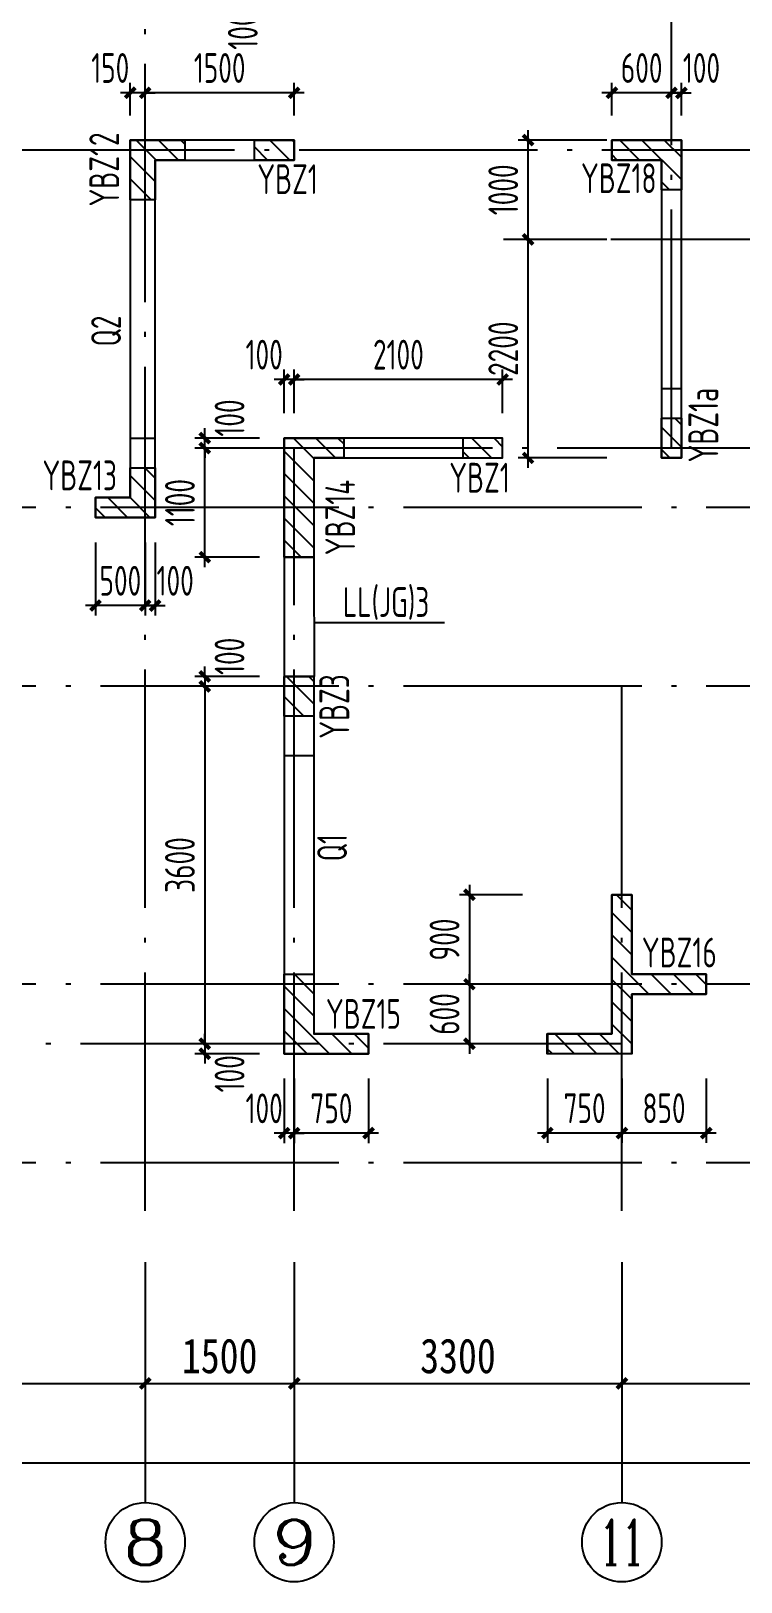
# Model space of a CAD drawing. Extents: x -144902 to 588294, y -160863 to 65494.
# Drawn here: x -3130 to 4020, y -42835 to -27216 of the extents above; entities that cross this region are included whole.
import ezdxf
from ezdxf.enums import TextEntityAlignment as Align

# ---------------------------------------------------------------- set-up
doc = ezdxf.new("R2010")
doc.units = 0
doc.header["$LTSCALE"] = 100
doc.linetypes.add('ACAD_ISO04W100', pattern=[30.5, 24, -3, 0.5, -3])
doc.layers.get('0').update_dxf_attribs({"linetype": 'CONTINUOUS'})
doc.layers.get('Defpoints').update_dxf_attribs({"linetype": 'CONTINUOUS'})
for name, color, linetype in [('AXIS', 3, 'CONTINUOUS'), ('AXIS_TEXT', 7, 'CONTINUOUS'), ('colu', 255, 'CONTINUOUS'), ('DIM', 3, 'CONTINUOUS'), ('DOTE', 253, 'ACAD_ISO04W100'), ('hatch1', 253, 'CONTINUOUS'), ('mid', 7, 'CONTINUOUS'), ('TEXT', 7, 'CONTINUOUS'), ('剪力墙开洞', 170, 'CONTINUOUS'), ('剪力墙身标注', 7, 'CONTINUOUS'), ('砼墙', 3, 'CONTINUOUS'), ('门', 174, 'CONTINUOUS')]:
    doc.layers.add(name, color=color, linetype=linetype)
doc.styles.add('_HZTXT', font='complex.shx', dxfattribs={"width": 0.7, "bigfont": 'tssdchn.shx'})
doc.styles.add('COMPLEX', font='COMPLEX')
doc.styles.add('DIM_FONT', font='SIMHEI.TTF', dxfattribs={"width": 0.8})
doc.styles.get("Standard").update_dxf_attribs({"font": 'tssdeng.shx', "width": 0.7, "bigfont": 'tssdchn.shx'})
doc.styles.add('TSSD_Dimension', font='Tssdeng.shx', dxfattribs={"width": 0.7, "bigfont": 'tssdchn.shx'})
doc.dimstyles.new('_TCH_ARCH&&100', dxfattribs={"dimtxt": 350, "dimasz": 100, "dimexe": 250, "dimexo": 300, "dimgap": 100, "dimtad": 1, "dimdec": 0, "dimzin": 0, "dimdsep": 46, "dimtxsty": 'DIM_FONT', "dimblk": 'ARCHTICK', "dimcen": 0.09, "dimclrt": 7, "dimazin": 2, "dimtfac": 1, "dimtdec": 0, "dimtix": 1, "dimtmove": 2, "dimatfit": 3, "dimfxl": 1, "dimtolj": 1, "dimtzin": 0, "dimarcsym": 0})
doc.dimstyles.new('TSSD_100_100', dxfattribs={"dimtxt": 300, "dimasz": 100, "dimexe": 100, "dimexo": 250, "dimgap": 100, "dimtad": 1, "dimdec": 0, "dimzin": 0, "dimdsep": 46, "dimtxsty": 'TSSD_Dimension', "dimblk": 'ARCHTICK', "dimcen": 0, "dimdle": 100, "dimclrt": 7, "dimadec": 0, "dimazin": 0, "dimtfac": 1, "dimtdec": 0, "dimtix": 1, "dimtmove": 2, "dimatfit": 3, "dimfxl": 1, "dimtolj": 1, "dimtzin": 0, "dimarcsym": 0})
pattern_1 = [(135, (18956.95, -13940.44), (112.2532, 112.2532), [])]
pattern_2 = [(135, (18956.95, -48219.86), (112.2532, 112.2532), [])]

# ---------------------------------------------------------------- blocks, each defined once
blk = doc.blocks.new('_ArchTick')
at = {"color": 0, "linetype": 'ByBlock', "const_width": 0.4}
blk.add_lwpolyline([(-0.5, -0.5), (0.5, 0.5)], dxfattribs=at)
blk = doc.blocks.new('*D757')
at = {"layer": 'Defpoints', "color": 0}
for p in [(2070, -35915), (1285, -36815), (2070, -36815)]:
    blk.add_point(p, dxfattribs=at)
at = {"layer": 'DIM', "color": 0, "lineweight": -2}
for p, q in [((1820, -35915), (1185, -35915)), ((1285, -35815), (1285, -36915)), ((1820, -36815), (1185, -36815))]:
    blk.add_line(p, q, dxfattribs=at)
at = {"layer": 'DIM', "color": 0, "lineweight": -2, "xscale": 100, "yscale": 100, "zscale": 100}
for p, rotation in [((1285, -35915), 90), ((1285, -36815), 270)]:
    blk.add_blockref('_ArchTick', p, dxfattribs=dict(at, rotation=rotation))
at = {"layer": 'DIM', "color": 7, "insert": (1035, -36365), "char_height": 300, "attachment_point": 5, "rotation": 90, "style": 'TSSD_Dimension'}
blk.add_mtext('\\A1;900', dxfattribs=at)
blk = doc.blocks.new('*D758')
at = {"layer": 'Defpoints', "color": 0}
for p in [(2070, -36815), (1285, -37415), (2070, -37415)]:
    blk.add_point(p, dxfattribs=at)
at = {"layer": 'DIM', "color": 0, "lineweight": -2}
for p, q in [((1820, -36815), (1185, -36815)), ((1285, -36815), (1285, -36715)), ((1285, -36815), (1285, -37415)), ((1820, -37415), (1185, -37415)), ((1285, -37415), (1285, -37515))]:
    blk.add_line(p, q, dxfattribs=at)
at = {"layer": 'DIM', "color": 0, "lineweight": -2, "xscale": 100, "yscale": 100, "zscale": 100}
for p, rotation in [((1285, -36815), 270), ((1285, -37415), 90)]:
    blk.add_blockref('_ArchTick', p, dxfattribs=dict(at, rotation=rotation))
at = {"layer": 'DIM', "color": 7, "insert": (1035, -37115), "char_height": 300, "attachment_point": 5, "rotation": 90, "style": 'TSSD_Dimension'}
blk.add_mtext('\\A1;600', dxfattribs=at)
blk = doc.blocks.new('*D759')
at = {"layer": 'Defpoints', "color": 0}
for p in [(2820, -37514), (3670, -37514), (2820, -38314)]:
    blk.add_point(p, dxfattribs=at)
at = {"layer": 'DIM', "color": 0, "lineweight": -2}
for p, q in [((2820, -37764), (2820, -38414)), ((3670, -37764), (3670, -38414)), ((3770, -38314), (2720, -38314))]:
    blk.add_line(p, q, dxfattribs=at)
at = {"layer": 'DIM', "color": 0, "lineweight": -2, "xscale": 100, "yscale": 100, "zscale": 100, "rotation": 180}
blk.add_blockref('_ArchTick', (2820, -38314), dxfattribs=at)
at = {"layer": 'DIM', "color": 0, "lineweight": -2, "xscale": 100, "yscale": 100, "zscale": 100}
blk.add_blockref('_ArchTick', (3670, -38314), dxfattribs=at)
at = {"layer": 'DIM', "color": 7, "insert": (3245, -38064), "char_height": 300, "attachment_point": 5, "style": 'TSSD_Dimension'}
blk.add_mtext('\\A1;850', dxfattribs=at)
blk = doc.blocks.new('*D760')
at = {"layer": 'Defpoints', "color": 0}
for p in [(2070, -37514), (2820, -37514), (2070, -38314)]:
    blk.add_point(p, dxfattribs=at)
at = {"layer": 'DIM', "color": 0, "lineweight": -2}
for p, q in [((2070, -37764), (2070, -38414)), ((2820, -37764), (2820, -38414)), ((2920, -38314), (1970, -38314))]:
    blk.add_line(p, q, dxfattribs=at)
at = {"layer": 'DIM', "color": 0, "lineweight": -2, "xscale": 100, "yscale": 100, "zscale": 100, "rotation": 180}
blk.add_blockref('_ArchTick', (2070, -38314), dxfattribs=at)
at = {"layer": 'DIM', "color": 0, "lineweight": -2, "xscale": 100, "yscale": 100, "zscale": 100}
blk.add_blockref('_ArchTick', (2820, -38314), dxfattribs=at)
at = {"layer": 'DIM', "color": 7, "insert": (2445, -38064), "char_height": 300, "attachment_point": 5, "style": 'TSSD_Dimension'}
blk.add_mtext('\\A1;750', dxfattribs=at)
blk = doc.blocks.new('*D765')
at = {"layer": 'Defpoints', "color": 0}
for p in [(-1380, -31415), (-580, -31415), (-580, -32515)]:
    blk.add_point(p, dxfattribs=at)
at = {"layer": 'DIM', "color": 0, "lineweight": -2}
for p, q in [((-1380, -32615), (-1380, -31315)), ((-830, -31415), (-1480, -31415)), ((-830, -32515), (-1480, -32515))]:
    blk.add_line(p, q, dxfattribs=at)
at = {"layer": 'DIM', "color": 0, "lineweight": -2, "xscale": 100, "yscale": 100, "zscale": 100}
for p, rotation in [((-1380, -31415), 90), ((-1380, -32515), 270)]:
    blk.add_blockref('_ArchTick', p, dxfattribs=dict(at, rotation=rotation))
at = {"layer": 'DIM', "color": 7, "insert": (-1630, -31965), "char_height": 300, "attachment_point": 5, "rotation": 90, "style": 'TSSD_Dimension'}
blk.add_mtext('\\A1;1100', dxfattribs=at)
blk = doc.blocks.new('*D766')
at = {"layer": 'Defpoints', "color": 0}
for p in [(-1380, -31315), (-580, -31315), (-580, -31415)]:
    blk.add_point(p, dxfattribs=at)
at = {"layer": 'DIM', "color": 0, "lineweight": -2}
for p, q in [((-1380, -31315), (-1380, -31215)), ((-830, -31315), (-1480, -31315)), ((-1380, -31415), (-1380, -31315)), ((-830, -31415), (-1480, -31415)), ((-1380, -31415), (-1380, -31515))]:
    blk.add_line(p, q, dxfattribs=at)
at = {"layer": 'DIM', "color": 0, "lineweight": -2, "xscale": 100, "yscale": 100, "zscale": 100}
for p, rotation in [((-1380, -31315), 270), ((-1380, -31415), 90)]:
    blk.add_blockref('_ArchTick', p, dxfattribs=dict(at, rotation=rotation))
at = {"layer": 'DIM', "color": 7, "insert": (-1130, -31113), "char_height": 300, "attachment_point": 5, "rotation": 90, "style": 'TSSD_Dimension'}
blk.add_mtext('\\A1;100', dxfattribs=at)
blk = doc.blocks.new('*D767')
at = {"layer": 'Defpoints', "color": 0}
for p in [(1876, -29315), (2919, -29315), (2919, -31515)]:
    blk.add_point(p, dxfattribs=at)
at = {"layer": 'DIM', "color": 0, "lineweight": -2}
for p, q in [((2669, -29315), (1776, -29315)), ((1876, -31615), (1876, -29215)), ((2669, -31515), (1776, -31515))]:
    blk.add_line(p, q, dxfattribs=at)
at = {"layer": 'DIM', "color": 0, "lineweight": -2, "xscale": 100, "yscale": 100, "zscale": 100}
for p, rotation in [((1876, -29315), 90), ((1876, -31515), 270)]:
    blk.add_blockref('_ArchTick', p, dxfattribs=dict(at, rotation=rotation))
at = {"layer": 'DIM', "color": 7, "insert": (1626, -30415), "char_height": 300, "attachment_point": 5, "rotation": 90, "style": 'TSSD_Dimension'}
blk.add_mtext('\\A1;2200', dxfattribs=at)
blk = doc.blocks.new('*D768')
at = {"layer": 'Defpoints', "color": 0}
for p in [(1876, -28315), (2919, -28315), (2919, -29315)]:
    blk.add_point(p, dxfattribs=at)
at = {"layer": 'DIM', "color": 0, "lineweight": -2}
for p, q in [((1876, -29415), (1876, -28215)), ((2669, -28315), (1776, -28315)), ((2669, -29315), (1776, -29315))]:
    blk.add_line(p, q, dxfattribs=at)
at = {"layer": 'DIM', "color": 0, "lineweight": -2, "xscale": 100, "yscale": 100, "zscale": 100}
for p, rotation in [((1876, -28315), 90), ((1876, -29315), 270)]:
    blk.add_blockref('_ArchTick', p, dxfattribs=dict(at, rotation=rotation))
at = {"layer": 'DIM', "color": 7, "insert": (1626, -28815), "char_height": 300, "attachment_point": 5, "rotation": 90, "style": 'TSSD_Dimension'}
blk.add_mtext('\\A1;1000', dxfattribs=at)
blk = doc.blocks.new('*D771')
at = {"layer": 'Defpoints', "color": 0}
for p in [(-480, -37515), (270, -37515), (-480, -38315)]:
    blk.add_point(p, dxfattribs=at)
at = {"layer": 'DIM', "color": 0, "lineweight": -2}
for p, q in [((-480, -37765), (-480, -38415)), ((270, -37765), (270, -38415)), ((370, -38315), (-580, -38315))]:
    blk.add_line(p, q, dxfattribs=at)
at = {"layer": 'DIM', "color": 0, "lineweight": -2, "xscale": 100, "yscale": 100, "zscale": 100, "rotation": 180}
blk.add_blockref('_ArchTick', (-480, -38315), dxfattribs=at)
at = {"layer": 'DIM', "color": 0, "lineweight": -2, "xscale": 100, "yscale": 100, "zscale": 100}
blk.add_blockref('_ArchTick', (270, -38315), dxfattribs=at)
at = {"layer": 'DIM', "color": 7, "insert": (-105, -38065), "char_height": 300, "attachment_point": 5, "style": 'TSSD_Dimension'}
blk.add_mtext('\\A1;750', dxfattribs=at)
blk = doc.blocks.new('*D772')
at = {"layer": 'Defpoints', "color": 0}
for p in [(-580, -37515), (-480, -37515), (-580, -38315)]:
    blk.add_point(p, dxfattribs=at)
at = {"layer": 'DIM', "color": 0, "lineweight": -2}
for p, q in [((-580, -37765), (-580, -38415)), ((-480, -37765), (-480, -38415)), ((-580, -38315), (-680, -38315)), ((-480, -38315), (-580, -38315)), ((-480, -38315), (-380, -38315))]:
    blk.add_line(p, q, dxfattribs=at)
at = {"layer": 'DIM', "color": 0, "lineweight": -2, "xscale": 100, "yscale": 100, "zscale": 100}
blk.add_blockref('_ArchTick', (-580, -38315), dxfattribs=at)
at = {"layer": 'DIM', "color": 0, "lineweight": -2, "xscale": 100, "yscale": 100, "zscale": 100, "rotation": 180}
blk.add_blockref('_ArchTick', (-480, -38315), dxfattribs=at)
at = {"layer": 'DIM', "color": 7, "insert": (-782, -38065), "char_height": 300, "attachment_point": 5, "style": 'TSSD_Dimension'}
blk.add_mtext('\\A1;100', dxfattribs=at)
blk = doc.blocks.new('*D836')
at = {"layer": 'Defpoints', "color": 0}
for p in [(-580, -33715), (-1380, -33815), (-580, -33815)]:
    blk.add_point(p, dxfattribs=at)
at = {"layer": 'DIM', "color": 0, "lineweight": -2}
for p, q in [((-830, -33715), (-1480, -33715)), ((-1380, -33715), (-1380, -33615)), ((-1380, -33715), (-1380, -33815)), ((-830, -33815), (-1480, -33815)), ((-1380, -33815), (-1380, -33915))]:
    blk.add_line(p, q, dxfattribs=at)
at = {"layer": 'DIM', "color": 0, "lineweight": -2, "xscale": 100, "yscale": 100, "zscale": 100}
for p, rotation in [((-1380, -33715), 270), ((-1380, -33815), 90)]:
    blk.add_blockref('_ArchTick', p, dxfattribs=dict(at, rotation=rotation))
at = {"layer": 'DIM', "color": 7, "insert": (-1130, -33513), "char_height": 300, "attachment_point": 5, "rotation": 90, "style": 'TSSD_Dimension'}
blk.add_mtext('\\A1;100', dxfattribs=at)
blk = doc.blocks.new('*D837')
at = {"layer": 'Defpoints', "color": 0}
for p in [(-580, -33815), (-1380, -37415), (-580, -37415)]:
    blk.add_point(p, dxfattribs=at)
at = {"layer": 'DIM', "color": 0, "lineweight": -2}
for p, q in [((-1380, -33715), (-1380, -37515)), ((-830, -33815), (-1480, -33815)), ((-830, -37415), (-1480, -37415))]:
    blk.add_line(p, q, dxfattribs=at)
at = {"layer": 'DIM', "color": 0, "lineweight": -2, "xscale": 100, "yscale": 100, "zscale": 100}
for p, rotation in [((-1380, -33815), 90), ((-1380, -37415), 270)]:
    blk.add_blockref('_ArchTick', p, dxfattribs=dict(at, rotation=rotation))
at = {"layer": 'DIM', "color": 7, "insert": (-1630, -35615), "char_height": 300, "attachment_point": 5, "rotation": 90, "style": 'TSSD_Dimension'}
blk.add_mtext('\\A1;3600', dxfattribs=at)
blk = doc.blocks.new('*D838')
at = {"layer": 'Defpoints', "color": 0}
for p in [(-580, -37415), (-1380, -37515), (-580, -37515)]:
    blk.add_point(p, dxfattribs=at)
at = {"layer": 'DIM', "color": 0, "lineweight": -2}
for p, q in [((-1380, -37415), (-1380, -37315)), ((-830, -37415), (-1480, -37415)), ((-1380, -37415), (-1380, -37515)), ((-830, -37515), (-1480, -37515)), ((-1380, -37515), (-1380, -37615))]:
    blk.add_line(p, q, dxfattribs=at)
at = {"layer": 'DIM', "color": 0, "lineweight": -2, "xscale": 100, "yscale": 100, "zscale": 100}
for p, rotation in [((-1380, -37415), 270), ((-1380, -37515), 90)]:
    blk.add_blockref('_ArchTick', p, dxfattribs=dict(at, rotation=rotation))
at = {"layer": 'DIM', "color": 7, "insert": (-1130, -37717), "char_height": 300, "attachment_point": 5, "rotation": 90, "style": 'TSSD_Dimension'}
blk.add_mtext('\\A1;100', dxfattribs=at)
blk = doc.blocks.new('*D839')
at = {"layer": 'Defpoints', "color": 0}
for p in [(3320, -27838), (3320, -28315), (3420, -28315)]:
    blk.add_point(p, dxfattribs=at)
at = {"layer": 'DIM', "color": 0, "lineweight": -2}
for p, q in [((3320, -28065), (3320, -27738)), ((3420, -28065), (3420, -27738)), ((3320, -27838), (3220, -27838)), ((3420, -27838), (3320, -27838)), ((3420, -27838), (3520, -27838))]:
    blk.add_line(p, q, dxfattribs=at)
at = {"layer": 'DIM', "color": 0, "lineweight": -2, "xscale": 100, "yscale": 100, "zscale": 100}
blk.add_blockref('_ArchTick', (3320, -27838), dxfattribs=at)
at = {"layer": 'DIM', "color": 0, "lineweight": -2, "xscale": 100, "yscale": 100, "zscale": 100, "rotation": 180}
blk.add_blockref('_ArchTick', (3420, -27838), dxfattribs=at)
at = {"layer": 'DIM', "color": 7, "insert": (3622, -27588), "char_height": 300, "attachment_point": 5, "style": 'TSSD_Dimension'}
blk.add_mtext('\\A1;100', dxfattribs=at)
blk = doc.blocks.new('*D840')
at = {"layer": 'Defpoints', "color": 0}
for p in [(2720, -27838), (2720, -28315), (3320, -28315)]:
    blk.add_point(p, dxfattribs=at)
at = {"layer": 'DIM', "color": 0, "lineweight": -2}
for p, q in [((2720, -28065), (2720, -27738)), ((3320, -28065), (3320, -27738)), ((2720, -27838), (2620, -27838)), ((3320, -27838), (2720, -27838)), ((3320, -27838), (3420, -27838))]:
    blk.add_line(p, q, dxfattribs=at)
at = {"layer": 'DIM', "color": 0, "lineweight": -2, "xscale": 100, "yscale": 100, "zscale": 100}
blk.add_blockref('_ArchTick', (2720, -27838), dxfattribs=at)
at = {"layer": 'DIM', "color": 0, "lineweight": -2, "xscale": 100, "yscale": 100, "zscale": 100, "rotation": 180}
blk.add_blockref('_ArchTick', (3320, -27838), dxfattribs=at)
at = {"layer": 'DIM', "color": 7, "insert": (3020, -27588), "char_height": 300, "attachment_point": 5, "style": 'TSSD_Dimension'}
blk.add_mtext('\\A1;600', dxfattribs=at)
blk = doc.blocks.new('*D841')
at = {"layer": 'Defpoints', "color": 0}
for p in [(-480, -30725), (-480, -31315), (1620, -31315)]:
    blk.add_point(p, dxfattribs=at)
at = {"layer": 'DIM', "color": 0, "lineweight": -2}
for p, q in [((1720, -30725), (-580, -30725)), ((-480, -31065), (-480, -30625)), ((1620, -31065), (1620, -30625))]:
    blk.add_line(p, q, dxfattribs=at)
at = {"layer": 'DIM', "color": 0, "lineweight": -2, "xscale": 100, "yscale": 100, "zscale": 100, "rotation": 180}
blk.add_blockref('_ArchTick', (-480, -30725), dxfattribs=at)
at = {"layer": 'DIM', "color": 0, "lineweight": -2, "xscale": 100, "yscale": 100, "zscale": 100}
blk.add_blockref('_ArchTick', (1620, -30725), dxfattribs=at)
at = {"layer": 'DIM', "color": 7, "insert": (570, -30475), "char_height": 300, "attachment_point": 5, "style": 'TSSD_Dimension'}
blk.add_mtext('\\A1;2100', dxfattribs=at)
blk = doc.blocks.new('*D842')
at = {"layer": 'Defpoints', "color": 0}
for p in [(-580, -30725), (-580, -31315), (-480, -31315)]:
    blk.add_point(p, dxfattribs=at)
at = {"layer": 'DIM', "color": 0, "lineweight": -2}
for p, q in [((-580, -30725), (-680, -30725)), ((-580, -31065), (-580, -30625)), ((-480, -30725), (-580, -30725)), ((-480, -31065), (-480, -30625)), ((-480, -30725), (-380, -30725))]:
    blk.add_line(p, q, dxfattribs=at)
at = {"layer": 'DIM', "color": 0, "lineweight": -2, "xscale": 100, "yscale": 100, "zscale": 100}
blk.add_blockref('_ArchTick', (-580, -30725), dxfattribs=at)
at = {"layer": 'DIM', "color": 0, "lineweight": -2, "xscale": 100, "yscale": 100, "zscale": 100, "rotation": 180}
blk.add_blockref('_ArchTick', (-480, -30725), dxfattribs=at)
at = {"layer": 'DIM', "color": 7, "insert": (-782, -30475), "char_height": 300, "attachment_point": 5, "style": 'TSSD_Dimension'}
blk.add_mtext('\\A1;100', dxfattribs=at)
blk = doc.blocks.new('*D847')
at = {"layer": 'Defpoints', "color": 0}
for p in [(-1880, -26915), (-1880, -27015), (-1247, -27015)]:
    blk.add_point(p, dxfattribs=at)
at = {"layer": 'DIM', "color": 0, "lineweight": -2}
for p, q in [((-1247, -26915), (-1247, -26815)), ((-1630, -26915), (-1147, -26915)), ((-1630, -27015), (-1147, -27015)), ((-1247, -26915), (-1247, -27015)), ((-1247, -27015), (-1247, -27115))]:
    blk.add_line(p, q, dxfattribs=at)
at = {"layer": 'DIM', "color": 0, "lineweight": -2, "xscale": 100, "yscale": 100, "zscale": 100}
for p, rotation in [((-1247, -26915), 270), ((-1247, -27015), 90)]:
    blk.add_blockref('_ArchTick', p, dxfattribs=dict(at, rotation=rotation))
at = {"layer": 'DIM', "color": 7, "insert": (-997, -27217), "char_height": 300, "attachment_point": 5, "rotation": 90, "style": 'TSSD_Dimension'}
blk.add_mtext('\\A1;100', dxfattribs=at)
blk = doc.blocks.new('*D850')
at = {"layer": 'Defpoints', "color": 0}
for p in [(-1980, -27838), (-1980, -28315), (-480, -28315)]:
    blk.add_point(p, dxfattribs=at)
at = {"layer": 'DIM', "color": 0, "lineweight": -2}
for p, q in [((-1980, -28065), (-1980, -27738)), ((-480, -28065), (-480, -27738)), ((-380, -27838), (-2080, -27838))]:
    blk.add_line(p, q, dxfattribs=at)
at = {"layer": 'DIM', "color": 0, "lineweight": -2, "xscale": 100, "yscale": 100, "zscale": 100, "rotation": 180}
blk.add_blockref('_ArchTick', (-1980, -27838), dxfattribs=at)
at = {"layer": 'DIM', "color": 0, "lineweight": -2, "xscale": 100, "yscale": 100, "zscale": 100}
blk.add_blockref('_ArchTick', (-480, -27838), dxfattribs=at)
at = {"layer": 'DIM', "color": 7, "insert": (-1230, -27588), "char_height": 300, "attachment_point": 5, "style": 'TSSD_Dimension'}
blk.add_mtext('\\A1;1500', dxfattribs=at)
blk = doc.blocks.new('*D851')
at = {"layer": 'Defpoints', "color": 0}
for p in [(-2130, -27838), (-2130, -28315), (-1980, -28315)]:
    blk.add_point(p, dxfattribs=at)
at = {"layer": 'DIM', "color": 0, "lineweight": -2}
for p, q in [((-2130, -28065), (-2130, -27738)), ((-1980, -28065), (-1980, -27738)), ((-2130, -27838), (-2230, -27838)), ((-1980, -27838), (-2130, -27838)), ((-1980, -27838), (-1880, -27838))]:
    blk.add_line(p, q, dxfattribs=at)
at = {"layer": 'DIM', "color": 0, "lineweight": -2, "xscale": 100, "yscale": 100, "zscale": 100}
blk.add_blockref('_ArchTick', (-2130, -27838), dxfattribs=at)
at = {"layer": 'DIM', "color": 0, "lineweight": -2, "xscale": 100, "yscale": 100, "zscale": 100, "rotation": 180}
blk.add_blockref('_ArchTick', (-1980, -27838), dxfattribs=at)
at = {"layer": 'DIM', "color": 7, "insert": (-2332, -27588), "char_height": 300, "attachment_point": 5, "style": 'TSSD_Dimension'}
blk.add_mtext('\\A1;150', dxfattribs=at)
blk = doc.blocks.new('*D852')
at = {"layer": 'Defpoints', "color": 0}
for p in [(-1980, -32115), (-1880, -32115), (-1980, -33002)]:
    blk.add_point(p, dxfattribs=at)
at = {"layer": 'DIM', "color": 0, "lineweight": -2}
for p, q in [((-1980, -32365), (-1980, -33102)), ((-1880, -32365), (-1880, -33102)), ((-1980, -33002), (-2080, -33002)), ((-1880, -33002), (-1980, -33002)), ((-1880, -33002), (-1780, -33002))]:
    blk.add_line(p, q, dxfattribs=at)
at = {"layer": 'DIM', "color": 0, "lineweight": -2, "xscale": 100, "yscale": 100, "zscale": 100}
blk.add_blockref('_ArchTick', (-1980, -33002), dxfattribs=at)
at = {"layer": 'DIM', "color": 0, "lineweight": -2, "xscale": 100, "yscale": 100, "zscale": 100, "rotation": 180}
blk.add_blockref('_ArchTick', (-1880, -33002), dxfattribs=at)
at = {"layer": 'DIM', "color": 7, "insert": (-1678, -32752), "char_height": 300, "attachment_point": 5, "style": 'TSSD_Dimension'}
blk.add_mtext('\\A1;100', dxfattribs=at)
blk = doc.blocks.new('*D853')
at = {"layer": 'Defpoints', "color": 0}
for p in [(-2480, -32115), (-1980, -32115), (-2480, -33002)]:
    blk.add_point(p, dxfattribs=at)
at = {"layer": 'DIM', "color": 0, "lineweight": -2}
for p, q in [((-2480, -32365), (-2480, -33102)), ((-1980, -32365), (-1980, -33102)), ((-2480, -33002), (-2580, -33002)), ((-1980, -33002), (-2480, -33002)), ((-1980, -33002), (-1880, -33002))]:
    blk.add_line(p, q, dxfattribs=at)
at = {"layer": 'DIM', "color": 0, "lineweight": -2, "xscale": 100, "yscale": 100, "zscale": 100}
blk.add_blockref('_ArchTick', (-2480, -33002), dxfattribs=at)
at = {"layer": 'DIM', "color": 0, "lineweight": -2, "xscale": 100, "yscale": 100, "zscale": 100, "rotation": 180}
blk.add_blockref('_ArchTick', (-1980, -33002), dxfattribs=at)
at = {"layer": 'DIM', "color": 7, "insert": (-2230, -32752), "char_height": 300, "attachment_point": 5, "style": 'TSSD_Dimension'}
blk.add_mtext('\\A1;500', dxfattribs=at)
blk = doc.blocks.new('*D954')
at = {"layer": 'AXIS', "color": 0, "lineweight": -2}
for p, q in [((2820, -39915), (2820, -41085)), ((6420, -39915), (6420, -41085)), ((2820, -40835), (6420, -40835))]:
    blk.add_line(p, q, dxfattribs=at)
at = {"layer": 'Defpoints', "color": 0}
for p in [(2820, -39615), (6420, -39615), (6420, -40835)]:
    blk.add_point(p, dxfattribs=at)
at = {"layer": 'AXIS', "color": 0, "lineweight": -2, "xscale": 100, "yscale": 100, "zscale": 100, "rotation": 180}
blk.add_blockref('_ArchTick', (2820, -40835), dxfattribs=at)
at = {"layer": 'AXIS', "color": 0, "lineweight": -2, "xscale": 100, "yscale": 100, "zscale": 100}
blk.add_blockref('_ArchTick', (6420, -40835), dxfattribs=at)
at = {"layer": 'AXIS', "color": 7, "insert": (4620, -40560), "char_height": 350, "attachment_point": 5, "style": 'DIM_FONT'}
blk.add_mtext('\\A1;3600', dxfattribs=at)
blk = doc.blocks.new('*D955')
at = {"layer": 'AXIS', "color": 0, "lineweight": -2}
for p, q in [((-480, -39915), (-480, -41085)), ((2820, -39915), (2820, -41085)), ((-480, -40835), (2820, -40835))]:
    blk.add_line(p, q, dxfattribs=at)
at = {"layer": 'Defpoints', "color": 0}
for p in [(-480, -39615), (2820, -39615), (2820, -40835)]:
    blk.add_point(p, dxfattribs=at)
at = {"layer": 'AXIS', "color": 0, "lineweight": -2, "xscale": 100, "yscale": 100, "zscale": 100, "rotation": 180}
blk.add_blockref('_ArchTick', (-480, -40835), dxfattribs=at)
at = {"layer": 'AXIS', "color": 0, "lineweight": -2, "xscale": 100, "yscale": 100, "zscale": 100}
blk.add_blockref('_ArchTick', (2820, -40835), dxfattribs=at)
at = {"layer": 'AXIS', "color": 7, "insert": (1170, -40560), "char_height": 350, "attachment_point": 5, "style": 'DIM_FONT'}
blk.add_mtext('\\A1;3300', dxfattribs=at)
blk = doc.blocks.new('*D956')
at = {"layer": 'AXIS', "color": 0, "lineweight": -2}
for p, q in [((-1980, -39915), (-1980, -41085)), ((-480, -39915), (-480, -41085)), ((-1980, -40835), (-480, -40835))]:
    blk.add_line(p, q, dxfattribs=at)
at = {"layer": 'Defpoints', "color": 0}
for p in [(-1980, -39615), (-480, -39615), (-480, -40835)]:
    blk.add_point(p, dxfattribs=at)
at = {"layer": 'AXIS', "color": 0, "lineweight": -2, "xscale": 100, "yscale": 100, "zscale": 100, "rotation": 180}
blk.add_blockref('_ArchTick', (-1980, -40835), dxfattribs=at)
at = {"layer": 'AXIS', "color": 0, "lineweight": -2, "xscale": 100, "yscale": 100, "zscale": 100}
blk.add_blockref('_ArchTick', (-480, -40835), dxfattribs=at)
at = {"layer": 'AXIS', "color": 7, "insert": (-1230, -40560), "char_height": 350, "attachment_point": 5, "style": 'DIM_FONT'}
blk.add_mtext('\\A1;1500', dxfattribs=at)
blk = doc.blocks.new('*D957')
at = {"layer": 'AXIS', "color": 0, "lineweight": -2}
for p, q in [((-6180, -39915), (-6180, -41085)), ((-1980, -39915), (-1980, -41085)), ((-6180, -40835), (-1980, -40835))]:
    blk.add_line(p, q, dxfattribs=at)
at = {"layer": 'Defpoints', "color": 0}
for p in [(-6180, -39615), (-1980, -39615), (-1980, -40835)]:
    blk.add_point(p, dxfattribs=at)
at = {"layer": 'AXIS', "color": 0, "lineweight": -2, "xscale": 100, "yscale": 100, "zscale": 100, "rotation": 180}
blk.add_blockref('_ArchTick', (-6180, -40835), dxfattribs=at)
at = {"layer": 'AXIS', "color": 0, "lineweight": -2, "xscale": 100, "yscale": 100, "zscale": 100}
blk.add_blockref('_ArchTick', (-1980, -40835), dxfattribs=at)
at = {"layer": 'AXIS', "color": 7, "insert": (-4080, -40560), "char_height": 350, "attachment_point": 5, "style": 'DIM_FONT'}
blk.add_mtext('\\A1;4200', dxfattribs=at)
blk = doc.blocks.new('*D962')
at = {"layer": 'AXIS', "color": 0, "lineweight": -2}
for p, q in [((-12680, -39915), (-12680, -41885)), ((26420, -39915), (26420, -41885)), ((-12680, -41635), (26420, -41635))]:
    blk.add_line(p, q, dxfattribs=at)
at = {"layer": 'Defpoints', "color": 0}
for p in [(-12680, -39615, 0), (26420, -39615, 0), (26420, -41635)]:
    blk.add_point(p, dxfattribs=at)
at = {"layer": 'AXIS', "color": 0, "lineweight": -2, "xscale": 100, "yscale": 100, "zscale": 100, "rotation": 180}
blk.add_blockref('_ArchTick', (-12680, -41635), dxfattribs=at)
at = {"layer": 'AXIS', "color": 0, "lineweight": -2, "xscale": 100, "yscale": 100, "zscale": 100}
blk.add_blockref('_ArchTick', (26420, -41635), dxfattribs=at)
at = {"layer": 'AXIS', "color": 7, "insert": (6870, -41360), "char_height": 350, "attachment_point": 5, "style": 'DIM_FONT'}
blk.add_mtext('\\A1;39100', dxfattribs=at)
blk = doc.blocks.new('_AXISO')
blk.add_circle((0, 0), 0.5)
at = {"layer": 'AXIS_TEXT', "style": 'COMPLEX', "width": 1.041667}
blk.add_attdef('A', text='', height=0.56, dxfattribs=at).set_placement((-0.25, -0.28), (0.25, -0.28), align=Align.FIT)

msp = doc.modelspace()

# ---------------------------------------------------------------- hatches: boundary and pattern name
at = {"layer": 'hatch1'}
h = msp.add_hatch(dxfattribs=at)
h.set_pattern_fill('ANSI31', color=256, scale=50, style=0)
h.set_pattern_definition(pattern_2)
h.paths.add_polyline_path([(-1879.893, -28514.746), (-1879.893, -28914.746), (-2129.893, -28914.746), (-2129.893, -28314.746), (-1579.893, -28314.746), (-1579.893, -28514.746)])
h = msp.add_hatch(dxfattribs=at)
h.set_pattern_fill('ANSI31', color=256, scale=50, style=0)
h.set_pattern_definition(pattern_2)
h.paths.add_polyline_path([(-480.171, -28514.924), (-880.171, -28514.924), (-880.171, -28314.924), (-480.171, -28314.924)])
h = msp.add_hatch(dxfattribs=at)
h.set_pattern_fill('ANSI31', color=256, scale=50, style=0)
h.set_pattern_definition(pattern_1)
h.paths.add_polyline_path([(3419.857, -28314.924), (3419.857, -28814.924), (3219.926, -28814.927), (3219.926, -28514.927), (2719.805, -28514.924), (2719.805, -28314.924)])
h = msp.add_hatch(dxfattribs=at)
h.set_pattern_fill('ANSI31', color=256, scale=50, style=0)
h.set_pattern_definition(pattern_1)
h.paths.add_polyline_path([(3419.866, -31114.625), (3419.857, -31514.626), (3219.857, -31514.626), (3219.866, -31114.628)])
h = msp.add_hatch(dxfattribs=at)
h.set_pattern_fill('ANSI31', color=256, scale=50, style=0)
h.set_pattern_definition(pattern_1)
h.paths.add_polyline_path([(-580.171, -32515.252), (-580.184, -31314.927), (19.816, -31314.921), (19.818, -31514.921), (-280.182, -31514.924), (-280.171, -32515.248)])
h = msp.add_hatch(dxfattribs=at)
h.set_pattern_fill('ANSI31', color=256, scale=50, style=0)
h.set_pattern_definition(pattern_1)
h.paths.add_polyline_path([(1219.987, -31514.996), (1619.987, -31514.991), (1619.984, -31314.991), (1219.984, -31314.996)])
h = msp.add_hatch(dxfattribs=at)
h.set_pattern_fill('ANSI31', color=256, scale=50, style=0)
h.set_pattern_definition(pattern_1)
h.paths.add_polyline_path([(-2129.893, -31914.757), (-2129.893, -31614.757), (-1879.893, -31614.757), (-1879.893, -32114.757), (-2479.893, -32114.757), (-2479.893, -31914.757)])
h = msp.add_hatch(dxfattribs=at)
h.set_pattern_fill('ANSI31', color=256, scale=50, style=0)
h.set_pattern_definition(pattern_1)
h.paths.add_polyline_path([(-280.171, -33715.248), (-280.208, -34115.248), (-580.27, -34115.248), (-579.89, -33715.248)])
h = msp.add_hatch(dxfattribs=at)
h.set_pattern_fill('ANSI31', color=256, scale=50, style=0)
h.set_pattern_definition(pattern_1)
h.paths.add_polyline_path([(3669.807, -36715.077), (3669.802, -36915.077), (2919.805, -36915.07), (2919.805, -37514.632), (2069.817, -37514.725), (2069.804, -37314.733), (2719.812, -37314.662), (2719.801, -35914.642), (2919.805, -35914.642), (2919.804, -36715.07)])
h = msp.add_hatch(dxfattribs=at)
h.set_pattern_fill('ANSI31', color=256, scale=50, style=0)
h.set_pattern_definition(pattern_1)
h.paths.add_polyline_path([(270.018, -37314.923), (269.893, -37514.923), (-580.171, -37514.923), (-580.171, -36714.923), (-280.171, -36714.923), (-280.171, -37314.923)])

# ---------------------------------------------------------------- linework, layer by layer
at = {"layer": 'AXIS'}
for p, q in [((1847.262, -29314.757), (1628.033, -29314.757)), ((-1979.893, -39614.757, 0), (-1979.893, -42034.864, 0)), ((-479.893, -39614.757, 0), (-479.893, -42034.864, 0)), ((2820.107, -39614.757, 0), (2820.107, -42034.864, 0))]:
    msp.add_line(p, q, dxfattribs=at)
at = {"layer": 'colu', "color": 1}
for p, q in [((-2129.893, -31314.757, 0), (-1879.893, -31314.757, 0)), ((-280.208, -34515.248, 0), (-580.208, -34515.248, 0))]:
    msp.add_line(p, q, dxfattribs=at)
msp.add_lwpolyline([(-1879.893, -28514.746), (-1879.893, -28914.746), (-2129.893, -28914.746), (-2129.893, -28314.746), (-1579.893, -28314.746), (-1579.893, -28514.746), (-1879.893, -28514.746)], dxfattribs=at)
at = {"layer": 'colu', "color": 1, "elevation": 0}
for points in [[(-480.171, -28514.924), (-880.171, -28514.924), (-880.171, -28314.924), (-480.171, -28314.924), (-480.171, -28514.924)], [(3419.857, -28314.924), (3419.857, -28814.924), (3219.926, -28814.927), (3219.926, -28514.927), (2719.805, -28514.924), (2719.805, -28314.924), (3419.857, -28314.924)], [(3419.866, -31114.625), (3419.857, -31514.626), (3219.857, -31514.626), (3219.866, -31114.628), (3419.866, -31114.625)], [(-580.171, -32515.252), (-580.184, -31314.927), (19.816, -31314.921), (19.818, -31514.921), (-280.182, -31514.924), (-280.171, -32515.248), (-580.171, -32515.252)], [(1219.987, -31514.996), (1619.987, -31514.991), (1619.984, -31314.991), (1219.984, -31314.996), (1219.987, -31514.996)], [(-2129.893, -31914.757), (-2129.893, -31614.757), (-1879.893, -31614.757), (-1879.893, -32114.757), (-2479.893, -32114.757), (-2479.893, -31914.757), (-2129.893, -31914.757)], [(-280.171, -33715.248), (-280.208, -34115.248), (-580.27, -34115.248), (-579.89, -33715.248), (-280.171, -33715.248)], [(3669.807, -36715.077), (3669.802, -36915.077), (2919.805, -36915.07), (2919.805, -37514.632), (2069.817, -37514.725), (2069.804, -37314.733), (2719.812, -37314.662), (2719.801, -35914.642), (2919.805, -35914.642), (2919.804, -36715.07), (3669.807, -36715.077)], [(270.018, -37314.923), (269.893, -37514.923), (-580.171, -37514.923), (-580.171, -36714.923), (-280.171, -36714.923), (-280.171, -37314.923), (270.018, -37314.923)]]:
    msp.add_lwpolyline(points, dxfattribs=at)
at = {"layer": 'DOTE'}
for p, q in [((-1979.893, -39096.366), (-1979.893, -20214.757)), ((3320.107, -31414.757), (3320.107, -20214.757)), ((17220.107, -28414.757), (-13279.893, -28414.757)), ((11210.76, -29314.757), (2090.569, -29314.757)), ((-882.06, -31414.757), (27420.107, -31414.757)), ((-479.893, -39096.366), (-479.893, -31414.757)), ((27420.107, -32014.757), (-13679.893, -32014.757)), ((27420.107, -33814.757), (-13679.893, -33814.757)), ((2820.107, -39096.366), (2820.107, -33814.757)), ((27420.107, -36814.757), (-13679.893, -36814.757)), ((2820.107, -37414.757), (-13679.893, -37414.757)), ((27420.107, -38614.757), (-13679.893, -38614.757))]:
    msp.add_line(p, q, dxfattribs=at)
at = {"layer": 'mid'}
msp.add_line((3219.866, -30814.628, 0), (3420.107, -30814.628, 0), dxfattribs=at)
at = {"layer": '剪力墙开洞'}
msp.add_line((-280.019, -33171.913), (1033.306, -33171.915), dxfattribs=at)
at = {"layer": '砼墙', "elevation": 0}
for points in [[(-1879.893, -32114.757), (-1879.893, -28514.746), (-479.893, -28514.746), (-479.893, -28314.746), (-2129.893, -28314.746), (-2129.893, -31914.757), (-2479.893, -31914.757), (-2479.893, -32114.757)], [(3220.107, -28514.757), (3220.107, -31514.757), (3420.107, -31514.757), (3420.107, -28314.757), (2719.957, -28314.757), (2719.957, -28514.757)], [(-279.893, -31514.757), (1619.957, -31514.757), (1619.957, -31314.757), (-579.893, -31314.757), (-579.893, -32514.746), (-279.893, -32514.746)], [(-579.893, -37514.757), (270.107, -37514.757), (270.107, -37314.757), (-279.893, -37314.757), (-279.893, -33714.746), (-579.893, -33714.746)], [(2070.107, -37514.321), (2920.107, -37514.321), (2920.107, -36914.757), (3670.107, -36914.757), (3670.107, -36714.757), (2920.107, -36714.757), (2920.107, -35914.757), (2720.107, -35914.757), (2720.107, -36714.757), (2720.107, -37314.321), (2070.107, -37314.321)]]:
    msp.add_lwpolyline(points, close=True, dxfattribs=at)
at = {"layer": '门'}
for p, q in [((-580.171, -32515.252, 0), (-579.893, -33714.746, 0)), ((-280.171, -32514.746, 0), (-279.893, -33714.746, 0))]:
    msp.add_line(p, q, dxfattribs=at)

# ---------------------------------------------------------------- block references
at = {"layer": 'AXIS'}
ref = msp.add_blockref('_AXISO', (-1979.893, -42434.864, 0), dxfattribs=dict(at, xscale=800, yscale=800, zscale=800))
ref.add_attrib('A', '8', dxfattribs={"layer": 'AXIS_TEXT', "height": 452.548, "style": '_HZTXT', "width": 1.5}).set_placement((-2206.167, -42661.138, 0), (-1753.619, -42661.138, 0), align=Align.FIT)
ref = msp.add_blockref('_AXISO', (-479.893, -42434.864, 0), dxfattribs=dict(at, xscale=800, yscale=800, zscale=800))
ref.add_attrib('A', '9', dxfattribs={"layer": 'AXIS_TEXT', "height": 452.548, "style": '_HZTXT', "width": 1.5}).set_placement((-706.167, -42661.138, 0), (-253.619, -42661.138, 0), align=Align.FIT)
ref = msp.add_blockref('_AXISO', (2820.107, -42434.864, 0), dxfattribs=dict(at, xscale=800, yscale=800, zscale=800))
ref.add_attrib('A', '11', dxfattribs={"layer": 'AXIS_TEXT', "height": 452.5483, "style": '_HZTXT', "width": 0.875}).set_placement((2593.833, -42661.138, 0), (3046.381, -42661.138, 0), align=Align.FIT)

# ---------------------------------------------------------------- texts
at = {"layer": 'TEXT', "color": 200, "width": 0.7}
for s, p in [('YBZ12', (-2242.622, -28983.268)), ('YBZ1a', (3790.843, -31560.861)), ('YBZ14', (133.283, -32495.535)), ('YBZ3', (74.742, -34343.586))]:
    msp.add_text(s, height=300, rotation=90, dxfattribs=at).set_placement(p)
for s, p in [('YBZ1', (-851.353, -28857.628)), ('YBZ18', (2408.521, -28848.547)), ('YBZ13', (-3014.78, -31840.801)), ('YBZ1', (1081.945, -31864.271)), ('YBZ16', (3021.338, -36645.496)), ('YBZ15', (-160.14, -37264.256))]:
    msp.add_text(s, height=300, dxfattribs=at).set_placement(p)
at = {"layer": '剪力墙开洞', "width": 0.7}
msp.add_text('LL(JG)3', height=300, dxfattribs=at).set_placement((11.145, -33116.333))
at = {"layer": '剪力墙身标注', "color": 3, "width": 0.7}
for s, p in [('Q2', (-2223.841, -30393.336)), ('Q1', (52.466, -35578.1))]:
    msp.add_text(s, height=300, rotation=90, dxfattribs=at).set_placement(p)

# ---------------------------------------------------------------- dimensions: what is measured, and where the dimension line sits
at = {"layer": 'AXIS'}
for p1, p2, distance, picture, middle in [((-12679.893, -39614.757), (26420.107, -39614.757), -2020.107, '*D962', (6870.107, -41359.864, 0)), ((-6179.893, -39614.757, 0), (-1979.893, -39614.757, 0), -1220.107, '*D957', (-4079.893, -40559.864, 0)), ((-1979.893, -39614.757, 0), (-479.893, -39614.757, 0), -1220.107, '*D956', (-1229.893, -40559.864, 0)), ((-479.893, -39614.757, 0), (2820.107, -39614.757, 0), -1220.107, '*D955', (1170.107, -40559.864, 0)), ((2820.107, -39614.757, 0), (6420.107, -39614.757, 0), -1220.107, '*D954', (4620.107, -40559.864, 0))]:
    dim = msp.add_aligned_dim(p1=p1, p2=p2, distance=distance, dimstyle='_TCH_ARCH&&100', dxfattribs=at)
    dim.commit()
    dim.dimension.update_dxf_attribs({"geometry": picture, "text_midpoint": middle})
at = {"layer": 'DIM'}
for base, p1, p2, angle, picture, middle, dimtype in [((-1247.383, -27014.747), (-1879.893, -26914.757), (-1879.893, -27014.747), 90, '*D847', (-997.383, -27216.67), 160), ((-2129.893, -27837.598), (-1979.893, -28314.746), (-2129.893, -28314.746), 180, '*D851', (-2331.816, -27587.598), 160), ((3320.107, -27837.598), (3420.107, -28314.757), (3320.107, -28314.757), 180, '*D839', (3622.03, -27587.598), 160), ((-579.893, -30724.834), (-479.893, -31314.757), (-579.893, -31314.757), 180, '*D842', (-781.816, -30474.834), 160), ((-1379.893, -31314.757), (-579.893, -31414.757), (-579.893, -31314.757), 90, '*D766', (-1129.893, -31112.834), 161), ((-1979.893, -33002.428), (-1879.893, -32114.757), (-1979.893, -32114.757), 180, '*D852', (-1677.97, -32752.428), 160), ((-1379.893, -33814.757), (-579.893, -33714.746), (-579.893, -33814.757), 270, '*D836', (-1129.893, -33512.823), 161), ((-1379.893, -37514.757), (-579.893, -37414.757), (-579.893, -37514.757), 270, '*D838', (-1129.893, -37716.68), 161), ((-579.893, -38314.757), (-479.893, -37514.757), (-579.893, -37514.757), 180, '*D772', (-781.816, -38064.757), 161)]:
    dim = msp.add_linear_dim(base=base, p1=p1, p2=p2, angle=angle, dimstyle='TSSD_100_100', dxfattribs=at)
    dim.commit()
    dim.dimension.update_dxf_attribs({"geometry": picture, "text_midpoint": middle, "dimtype": dimtype})
for base, p1, p2, picture, middle in [((-1979.893, -27837.598), (-479.893, -28314.746), (-1979.893, -28314.746), '*D850', (-1229.893, -27587.598)), ((2719.957, -27837.598), (3320.107, -28314.757), (2719.957, -28314.757), '*D840', (3020.032, -27587.598)), ((-479.893, -30724.834), (1619.957, -31314.757), (-479.893, -31314.757), '*D841', (570.032, -30474.834)), ((-2479.893, -33002.428), (-1979.893, -32114.757), (-2479.893, -32114.757), '*D853', (-2229.893, -32752.428))]:
    dim = msp.add_linear_dim(base=base, p1=p1, p2=p2, angle=180, dimstyle='TSSD_100_100', dxfattribs=at)
    dim.commit()
    dim.dimension.update_dxf_attribs({"geometry": picture, "text_midpoint": middle})
for p1, p2, distance, picture, middle in [((2919.043, -29314.757), (2919.043, -28314.757), 1043.307, '*D768', (1625.736, -28814.757)), ((2919.043, -31514.757), (2919.043, -29314.757), 1043.307, '*D767', (1625.736, -30414.757)), ((-579.893, -32514.746), (-579.893, -31414.757), 800, '*D765', (-1629.893, -31964.751)), ((-579.893, -33814.757), (-579.893, -37414.757), -800, '*D837', (-1629.893, -35614.757)), ((2069.81, -35914.757), (2069.81, -36814.757), -784.422, '*D757', (1035.389, -36364.757)), ((2069.81, -36814.757), (2069.81, -37414.757), -784.422, '*D758', (1035.389, -37114.757)), ((270.107, -37514.757), (-479.893, -37514.757), 800, '*D771', (-104.893, -38064.757)), ((2820.107, -37514.321), (2070.107, -37514.321), 800, '*D760', (2445.107, -38064.321)), ((3670.107, -37514.321), (2820.107, -37514.321), 800, '*D759', (3245.107, -38064.321))]:
    dim = msp.add_aligned_dim(p1=p1, p2=p2, distance=distance, dimstyle='TSSD_100_100', dxfattribs=at)
    dim.commit()
    dim.dimension.update_dxf_attribs({"geometry": picture, "text_midpoint": middle})

doc.saveas('drawing.dxf')
